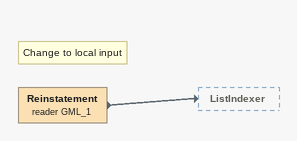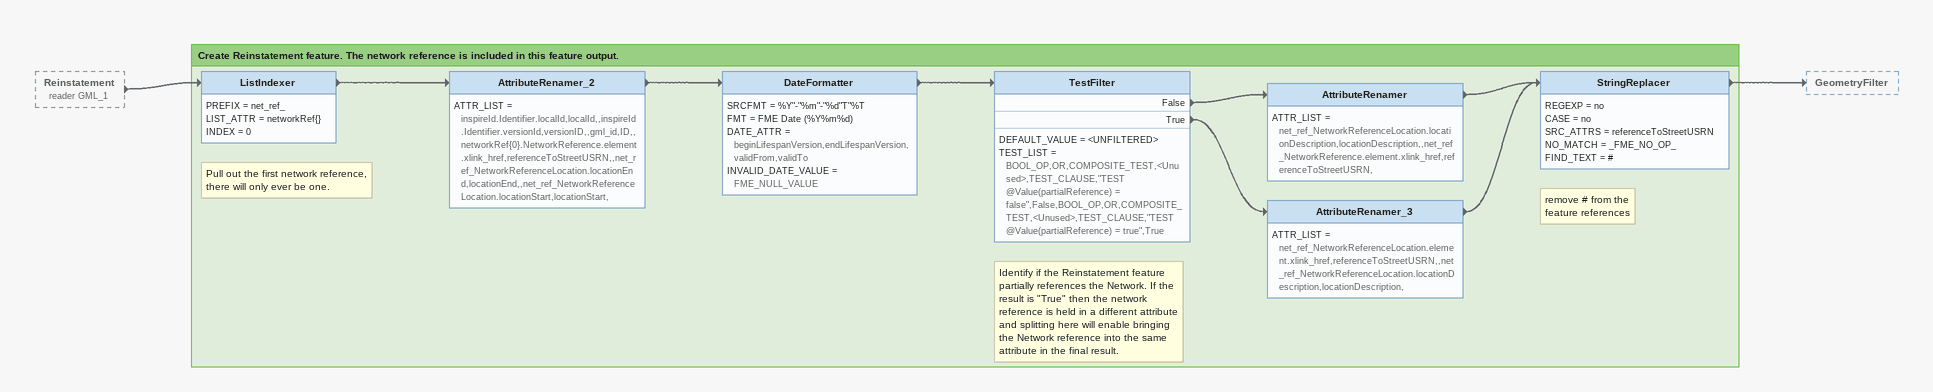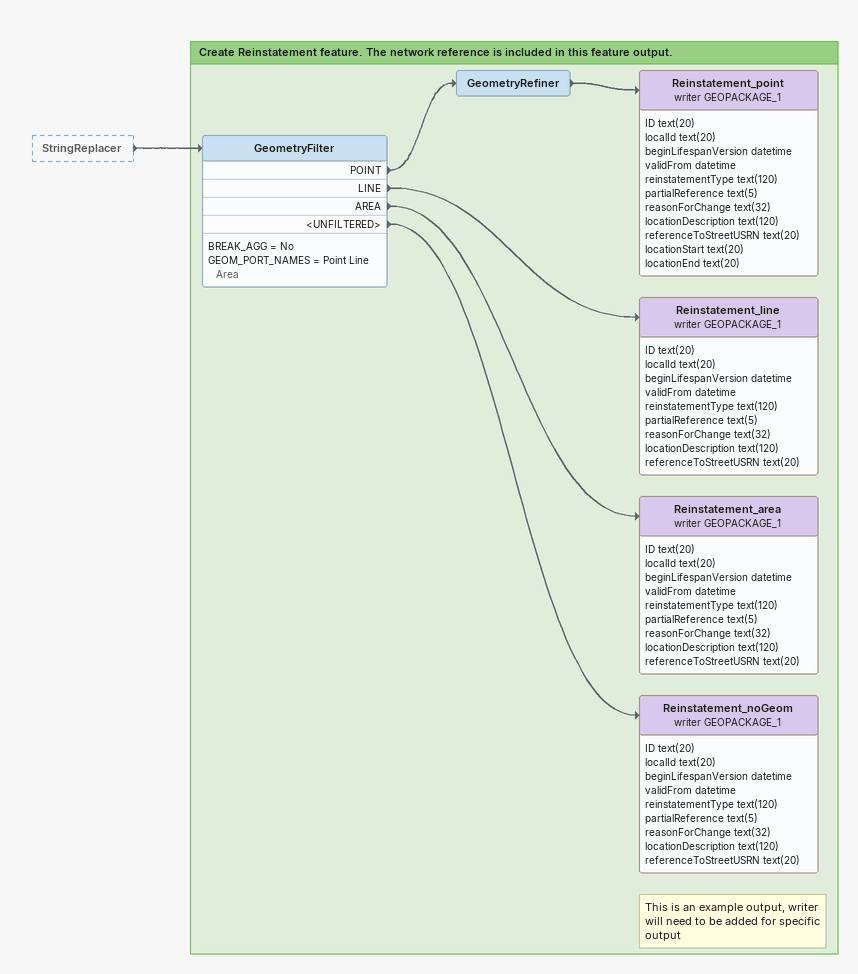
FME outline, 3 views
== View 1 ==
Note: Change to local input
Reinstatement (reader GML_1)
    -> ListIndexer

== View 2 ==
Reinstatement (reader GML_1) [outside]
    -> ListIndexer

Bookmark: Create Reinstatement feature. The network reference is included in this feature output.
Note: Pull out the first network reference, / there will only ever be one.
ListIndexer
    PREFIX = net_ref_
    LIST_ATTR = networkRef{}
    INDEX = 0
    -> AttributeRenamer_2
AttributeRenamer_2
    ATTR_LIST = inspireId.Identifier.localId,localId,,inspireId.Identifier.versionId,versionID,,gml_id,ID,,networkRef{0}.NetworkReference.element.xlink_href,referenceToStreetUSRN,,net_ref_NetworkReferenceLocation.locationEnd,locationEnd,,net_ref_NetworkReferenceLocation.locationStart,locationStart,
    -> DateFormatter
DateFormatter
    SRCFMT = %Y"-"%m"-"%d"T"%T
    FMT = FME Date (%Y%m%d)
    DATE_ATTR = beginLifespanVersion,endLifespanVersion,validFrom,validTo
    INVALID_DATE_VALUE = FME_NULL_VALUE
    -> TestFilter
Note: Identify if the Reinstatement feature partially references the Network. If the result is "True" then the network reference is held in a different attribute and splitting here will enable bringing the Network reference into the same attribute in the final result.
TestFilter
    DEFAULT_VALUE = <UNFILTERED>
    TEST_LIST = BOOL_OP,OR,COMPOSITE_TEST,<Unused>,TEST_CLAUSE,"TEST @Value(partialReference) = false",False,BOOL_OP,OR,COMPOSITE_TEST,<Unused>,TEST_CLAUSE,"TEST @Value(partialReference) = true",True
    False -> AttributeRenamer
    True -> AttributeRenamer_3
AttributeRenamer
    ATTR_LIST = net_ref_NetworkReferenceLocation.locationDescription,locationDescription,,net_ref_NetworkReference.element.xlink_href,referenceToStreetUSRN,
    -> StringReplacer
AttributeRenamer_3
    ATTR_LIST = net_ref_NetworkReferenceLocation.element.xlink_href,referenceToStreetUSRN,,net_ref_NetworkReferenceLocation.locationDescription,locationDescription,
    -> StringReplacer
Note: remove # from the / feature references
StringReplacer
    REGEXP = no
    CASE = no
    SRC_ATTRS = referenceToStreetUSRN
    NO_MATCH = _FME_NO_OP_
    FIND_TEXT = #
    -> GeometryFilter

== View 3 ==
StringReplacer [outside]
    -> GeometryFilter

Bookmark: Create Reinstatement feature. The network reference is included in this feature output.
GeometryFilter
    BREAK_AGG = No
    GEOM_PORT_NAMES = Point Line Area
    POINT -> GeometryRefiner
    LINE -> Reinstatement_line (writer GEOPACKAGE_1)
    AREA -> Reinstatement_area (writer GEOPACKAGE_1)
    <UNFILTERED> -> Reinstatement_noGeom (writer GEOPACKAGE_1)
GeometryRefiner
    -> Reinstatement_point (writer GEOPACKAGE_1)
Reinstatement_point (writer GEOPACKAGE_1)
    attributes: ID text(20), localId text(20), beginLifespanVersion datetime, validFrom datetime, reinstatementType text(120), partialReference text(5), reasonForChange text(32), locationDescription text(120), referenceToStreetUSRN text(20), locationStart text(20), locationEnd text(20)
Reinstatement_line (writer GEOPACKAGE_1)
    attributes: ID text(20), localId text(20), beginLifespanVersion datetime, validFrom datetime, reinstatementType text(120), partialReference text(5), reasonForChange text(32), locationDescription text(120), referenceToStreetUSRN text(20)
Reinstatement_area (writer GEOPACKAGE_1)
    attributes: ID text(20), localId text(20), beginLifespanVersion datetime, validFrom datetime, reinstatementType text(120), partialReference text(5), reasonForChange text(32), locationDescription text(120), referenceToStreetUSRN text(20)
Note: This is an example output, writer will need to be added for specific output
Reinstatement_noGeom (writer GEOPACKAGE_1)
    attributes: ID text(20), localId text(20), beginLifespanVersion datetime, validFrom datetime, reinstatementType text(120), partialReference text(5), reasonForChange text(32), locationDescription text(120), referenceToStreetUSRN text(20)
